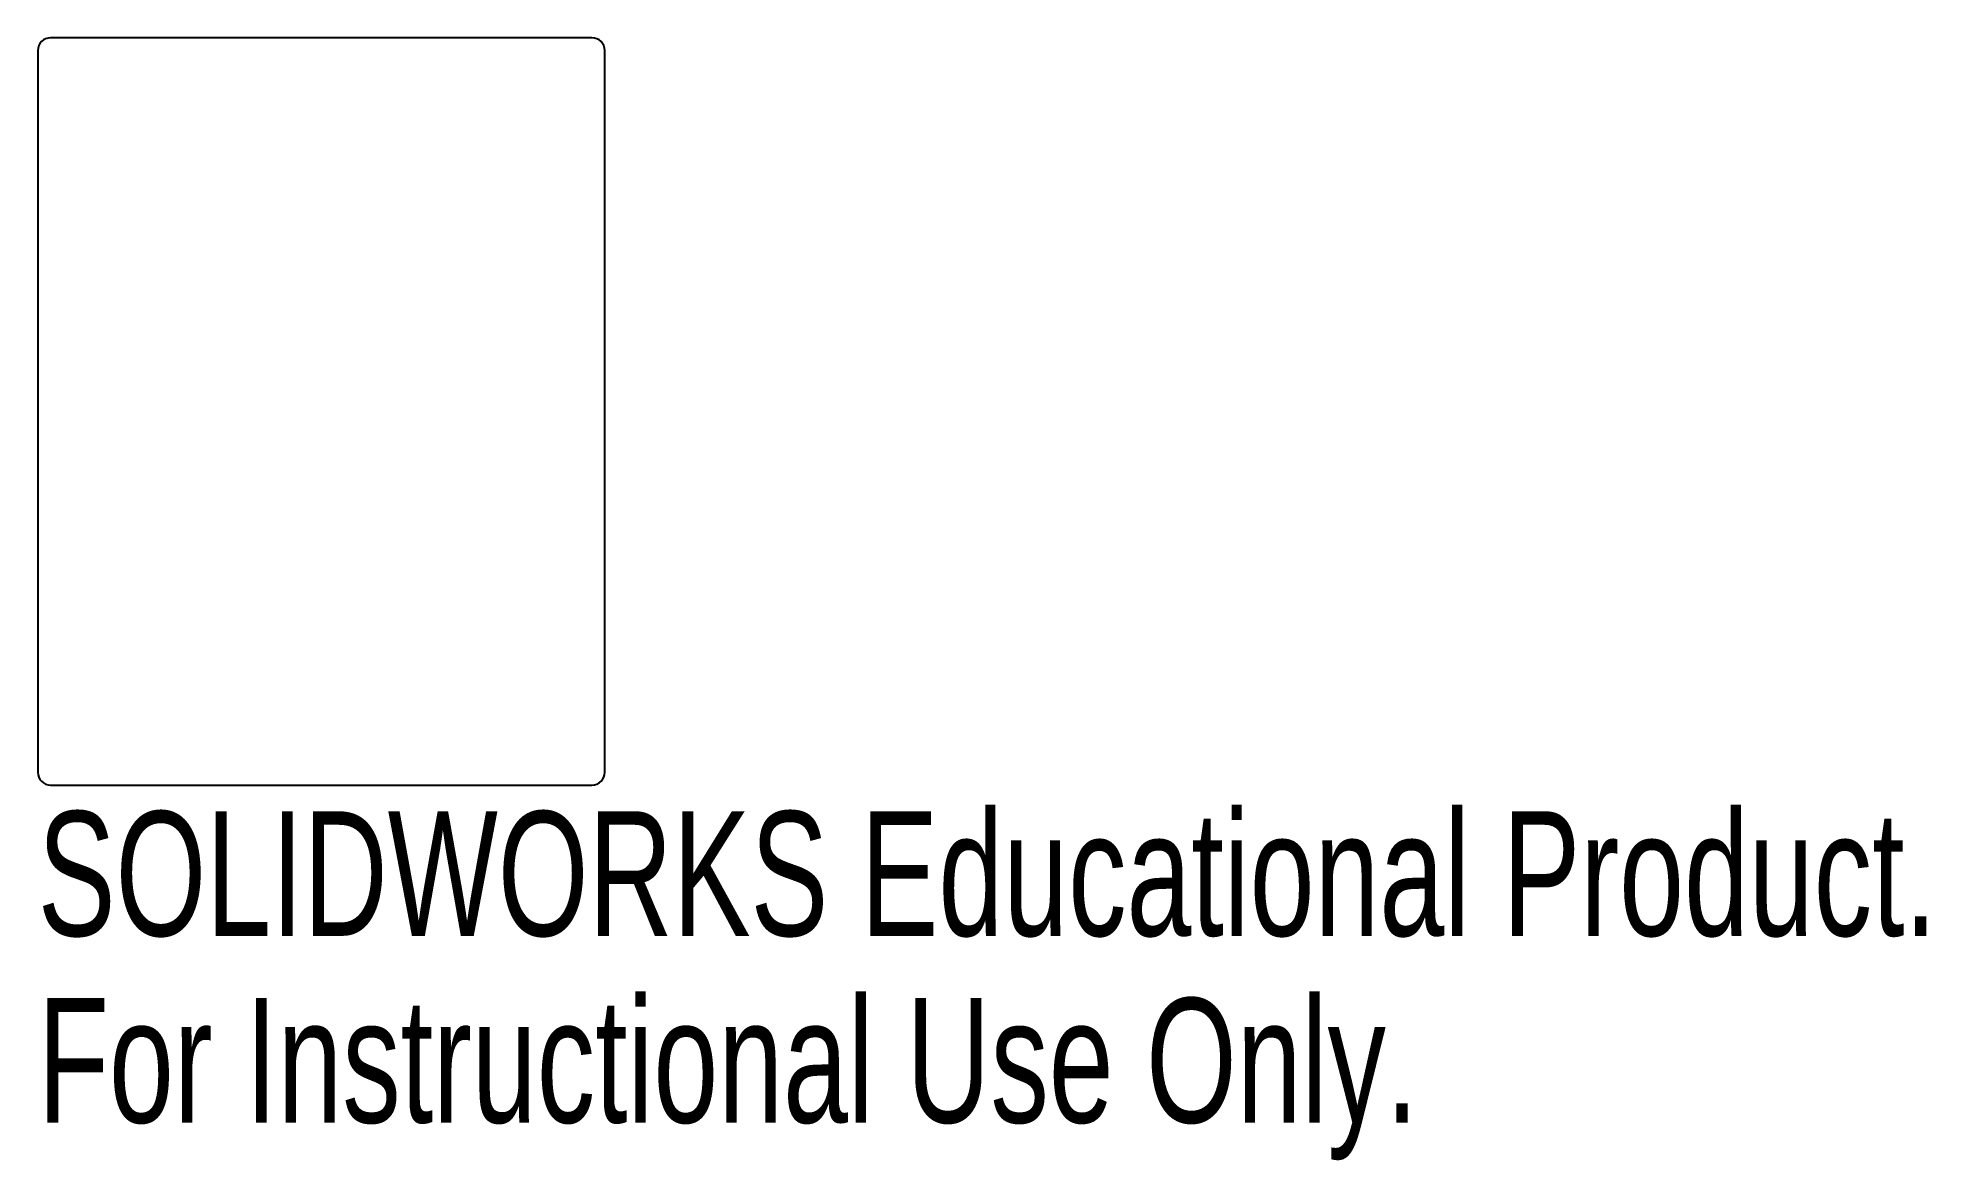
# Model space of a CAD drawing. Header units: millimetres. Extents: x -40.5 to 32.8, y -60.1 to -16.5.
import ezdxf

# ---------------------------------------------------------------- set-up
doc = ezdxf.new("R2010")
doc.units = ezdxf.units.MM
doc.styles.add('SLDTEXTSTYLE0', font='TXT', dxfattribs={"width": 0.7})

msp = doc.modelspace()

# ---------------------------------------------------------------- linework, layer by layer
at = {"color": 7, "linetype": 'Continuous', "lineweight": 25}
for p, q in [((-19, -16.5), (-40, -16.5)), ((-40.5, -17), (-40.5, -45)), ((-18.5, -45), (-18.5, -17)), ((-40, -45.5), (-19, -45.5))]:
    msp.add_line(p, q, dxfattribs=at)
for centre, start, end in [((-40, -17), 90, 180), ((-19, -17), 0, 90), ((-40, -45), 180, 270), ((-19, -45), 270, 0)]:
    msp.add_arc(centre, 0.5, start, end, dxfattribs=at)

# ---------------------------------------------------------------- texts
at = {"color": 7, "linetype": 'Continuous', "char_height": 4.83362, "attachment_point": 1, "style": 'SLDTEXTSTYLE0'}
for s, insert in [('SOLIDWORKS Educational Product.', (-40.5, -46.52)), ('For Instructional Use Only.', (-40.5, -53.77))]:
    msp.add_mtext(s, dxfattribs=dict(at, insert=insert))

doc.saveas('drawing.dxf')
